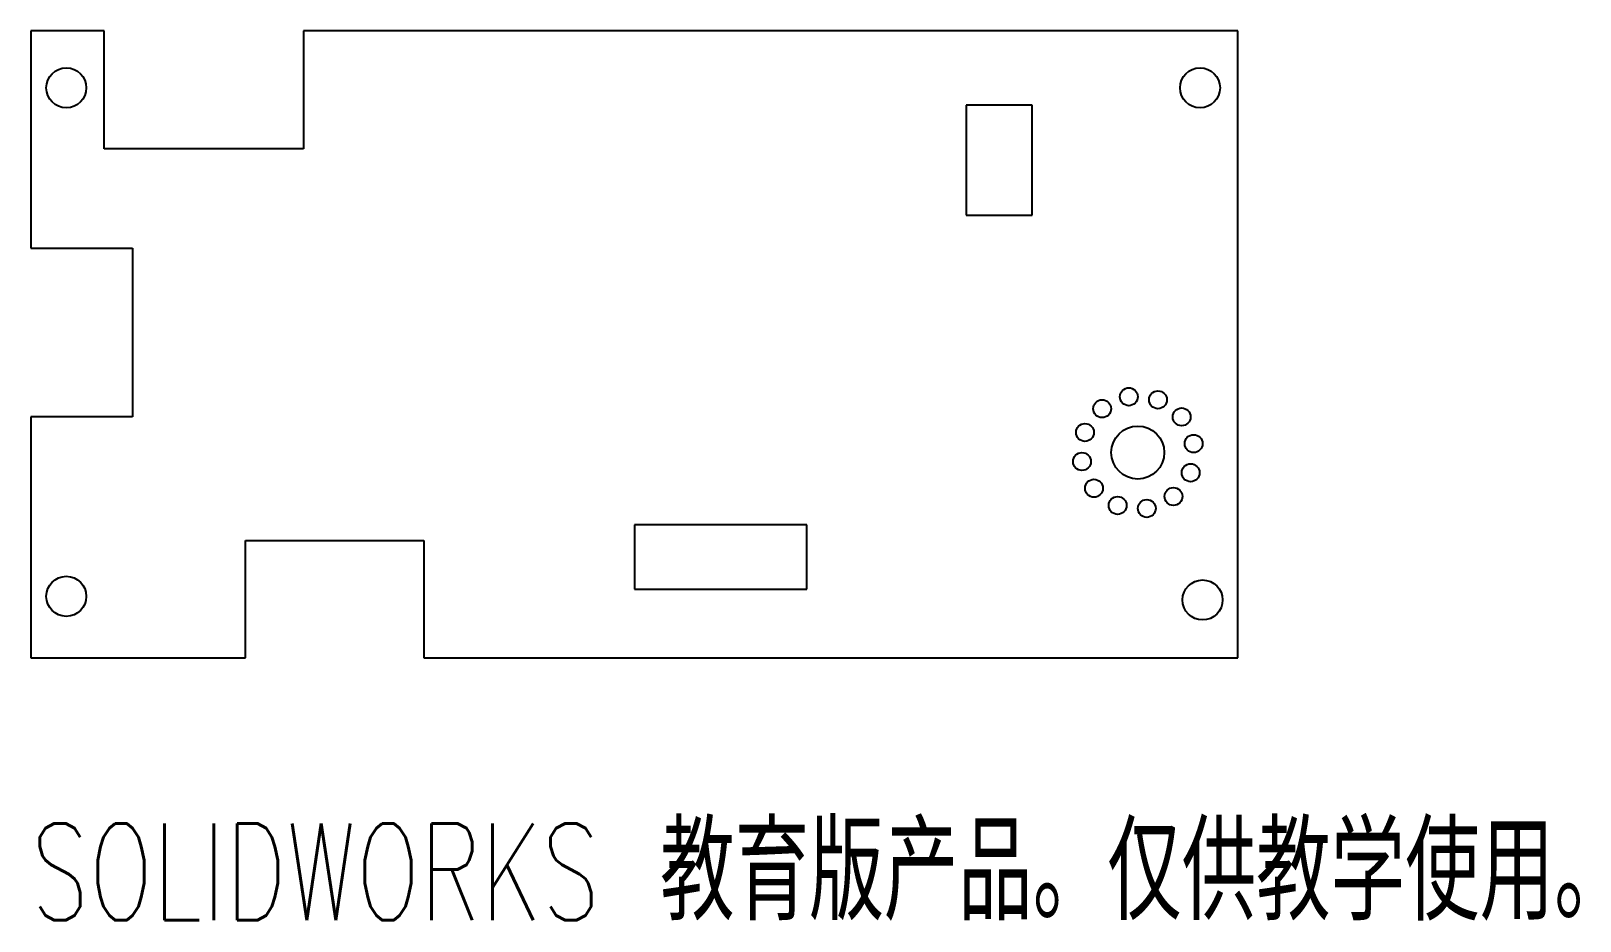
# Model space of a CAD drawing. Header units: millimetres. Extents: x -59.4 to 18, y -52.9 to -8.4.
import ezdxf

# ---------------------------------------------------------------- set-up
doc = ezdxf.new("R2010")
doc.units = ezdxf.units.MM
doc.styles.add('SLDTEXTSTYLE0', font='TXT', dxfattribs={"width": 0.7, "bigfont": 'bigfont'})

msp = doc.modelspace()

# ---------------------------------------------------------------- linework, layer by layer
at = {"color": 7, "linetype": 'Continuous', "lineweight": 25}
for p, q in [((-55.769, -8.411), (-59.423, -8.411)), ((-59.423, -8.411), (-59.423, -19.252)), ((-55.769, -14.291), (-55.769, -8.411)), ((0.876, -8.411), (-45.807, -8.411)), ((-45.807, -8.411), (-45.807, -14.291)), ((0.876, -39.722), (0.876, -8.411)), ((-12.699, -12.109), (-12.699, -17.609)), ((-9.399, -12.109), (-12.699, -12.109)), ((-9.399, -17.609), (-9.399, -12.109)), ((-45.807, -14.291), (-55.769, -14.291)), ((-12.699, -17.609), (-9.399, -17.609)), ((-59.423, -19.252), (-54.356, -19.252)), ((-54.356, -19.252), (-54.356, -27.687)), ((-54.356, -27.687), (-59.423, -27.687)), ((-59.423, -27.687), (-59.423, -39.722)), ((-29.274, -33.085), (-29.274, -36.292)), ((-20.654, -33.085), (-29.274, -33.085)), ((-20.654, -36.292), (-20.654, -33.085)), ((-48.703, -39.722), (-48.703, -33.862)), ((-48.703, -33.862), (-39.801, -33.862)), ((-39.801, -33.862), (-39.801, -39.722)), ((-29.274, -36.292), (-20.654, -36.292)), ((-59.423, -39.722), (-48.703, -39.722)), ((-39.801, -39.722), (0.876, -39.722))]:
    msp.add_line(p, q, dxfattribs=at)
for centre, radius in [((-57.658, -11.25), 1), ((-1.016, -11.25), 1), ((-4.574, -26.68), 0.446), ((-5.908, -27.278), 0.446), ((-3.119, -26.83), 0.446), ((-1.934, -27.687), 0.446), ((-6.765, -28.462), 0.446), ((-4.126, -29.469), 1.322), ((-1.337, -29.021), 0.446), ((-6.915, -29.917), 0.446), ((-1.487, -30.476), 0.446), ((-6.317, -31.251), 0.446), ((-5.133, -32.108), 0.446), ((-2.344, -31.66), 0.446), ((-3.678, -32.258), 0.446), ((-57.658, -36.65), 1), ((-0.889, -36.83), 1)]:
    msp.add_circle(centre, radius, dxfattribs=at)

# ---------------------------------------------------------------- texts
at = {"color": 7, "linetype": 'Continuous', "insert": (-59.423, -47.992), "char_height": 4.83362, "attachment_point": 1, "style": 'SLDTEXTSTYLE0'}
msp.add_mtext('SOLIDWORKS 教育版产品。仅供教学使用。', dxfattribs=at)

doc.saveas('drawing.dxf')
